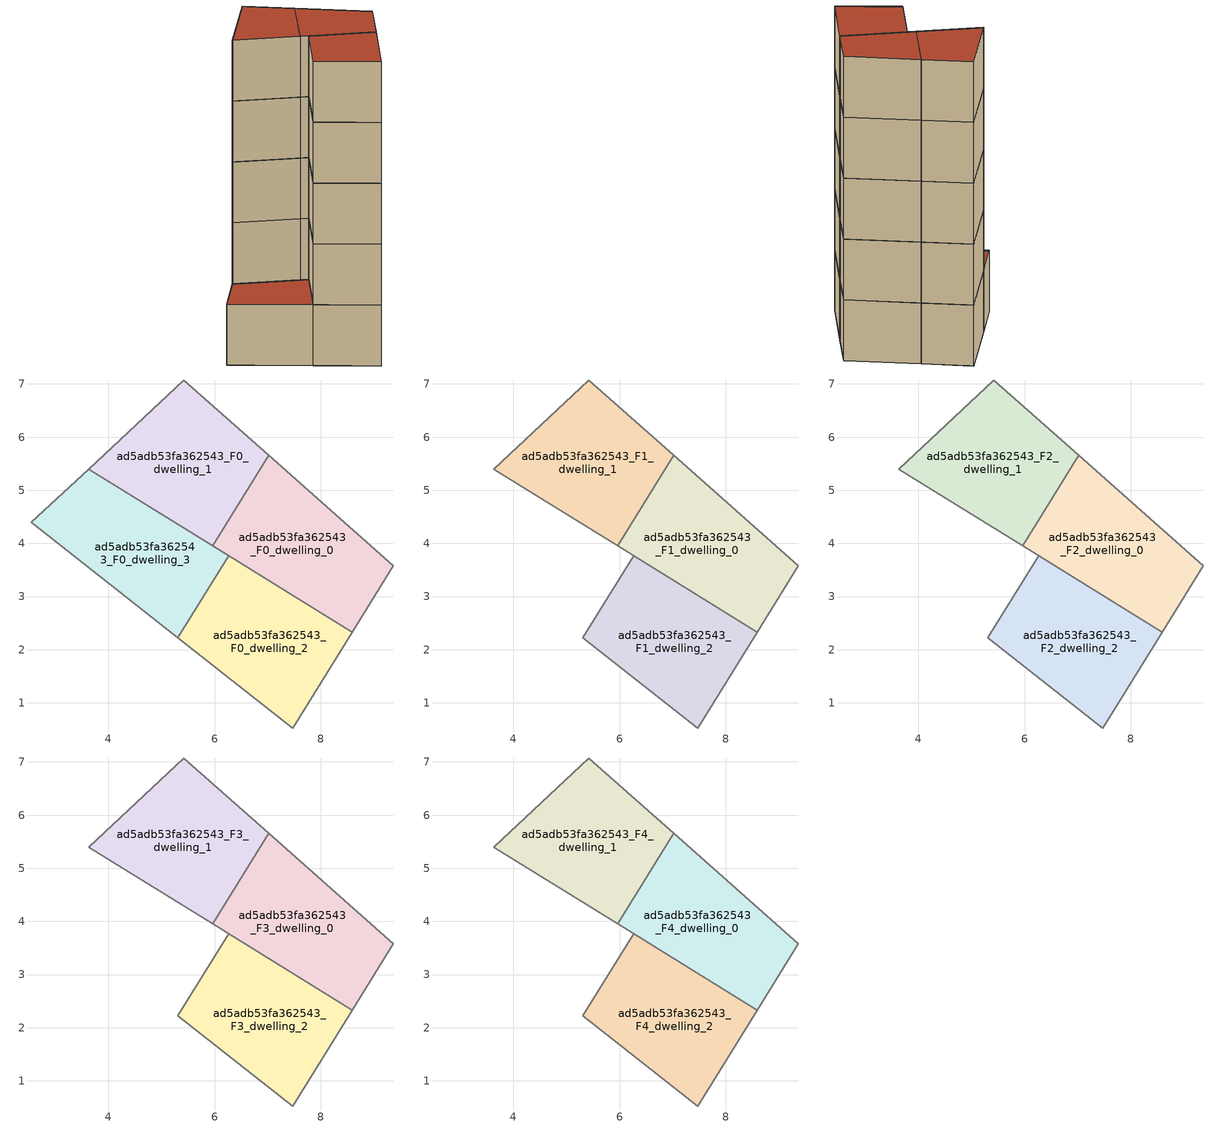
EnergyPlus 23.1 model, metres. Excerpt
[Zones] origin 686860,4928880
ad5adb53fa362543_F0_dwelling_0
 floor ground (EU_floor_Construction): 8.58,2.33 9.36,3.58 7.02,5.66 5.96,3.95 z0
 wall adiabatic (EU_wall_Construction): 7.02,5.66 9.36,3.58 8.58,2.33 5.96,3.95 z0:3
 wall to ad5adb53fa362543_F0_dwelling_1 (EU_wall_Construction): 5.96,3.95 7.02,5.66 z0:3
ad5adb53fa362543_F0_dwelling_1
 floor ground (EU_floor_Construction): 5.96,3.95 7.02,5.66 5.42,7.08 3.62,5.4 z0
 wall adiabatic (EU_wall_Construction): 5.96,3.95 3.62,5.4 5.42,7.08 7.02,5.66 z0:3
ad5adb53fa362543_F0_dwelling_2
 floor ground (EU_floor_Construction): 7.47,0.53 8.58,2.33 6.26,3.76 5.31,2.22 z0
 wall adiabatic (EU_wall_Construction): 8.58,2.33 7.47,0.53 5.31,2.22 6.26,3.76 8.58,2.33 z0:3
ad5adb53fa362543_F0_dwelling_3
 floor ground (EU_floor_Construction): 5.31,2.22 6.26,3.76 3.62,5.4 2.55,4.39 z0
 wall adiabatic (EU_wall_Construction): 5.31,2.22 2.55,4.39 3.62,5.4 6.26,3.76 5.31,2.22 z0:3
 roof outside (EU_roof_Construction): 6.26,3.76 5.31,2.22 2.55,4.39 3.62,5.4 z3
ad5adb53fa362543_F1_dwelling_0
 floor to ad5adb53fa362543_F0_dwelling_0 (EU_floor_Construction): 8.58,2.33 9.36,3.58 7.02,5.66 5.96,3.95 z3
 wall adiabatic (EU_wall_Construction): 7.02,5.66 9.36,3.58 8.58,2.33 5.96,3.95 z3:6
 wall to ad5adb53fa362543_F1_dwelling_1 (EU_wall_Construction): 5.96,3.95 7.02,5.66 z3:6
ad5adb53fa362543_F1_dwelling_1
 floor to ad5adb53fa362543_F0_dwelling_1 (EU_floor_Construction): 5.96,3.95 7.02,5.66 5.42,7.08 3.62,5.4 z3
 wall adiabatic (EU_wall_Construction): 5.96,3.95 3.62,5.4 5.42,7.08 7.02,5.66 z3:6
ad5adb53fa362543_F1_dwelling_2
 floor to ad5adb53fa362543_F0_dwelling_2 (EU_floor_Construction): 7.47,0.53 8.58,2.33 6.26,3.76 5.31,2.22 z3
 wall adiabatic (EU_wall_Construction): 8.58,2.33 7.47,0.53 5.31,2.22 6.26,3.76 8.58,2.33 z3:6
ad5adb53fa362543_F2_dwelling_0
 floor to ad5adb53fa362543_F1_dwelling_0 (EU_floor_Construction): 8.58,2.33 9.36,3.58 7.02,5.66 5.96,3.95 z6
 wall adiabatic (EU_wall_Construction): 7.02,5.66 9.36,3.58 8.58,2.33 5.96,3.95 z6:9
 wall to ad5adb53fa362543_F2_dwelling_1 (EU_wall_Construction): 5.96,3.95 7.02,5.66 z6:9
ad5adb53fa362543_F2_dwelling_1
 floor to ad5adb53fa362543_F1_dwelling_1 (EU_floor_Construction): 5.96,3.95 7.02,5.66 5.42,7.08 3.62,5.4 z6
 wall adiabatic (EU_wall_Construction): 5.96,3.95 3.62,5.4 5.42,7.08 7.02,5.66 z6:9
ad5adb53fa362543_F2_dwelling_2
 floor to ad5adb53fa362543_F1_dwelling_2 (EU_floor_Construction): 7.47,0.53 8.58,2.33 6.26,3.76 5.31,2.22 z6
 wall adiabatic (EU_wall_Construction): 8.58,2.33 7.47,0.53 5.31,2.22 6.26,3.76 8.58,2.33 z6:9
ad5adb53fa362543_F3_dwelling_0
 floor to ad5adb53fa362543_F2_dwelling_0 (EU_floor_Construction): 8.58,2.33 9.36,3.58 7.02,5.66 5.96,3.95 z9
 wall adiabatic (EU_wall_Construction): 7.02,5.66 9.36,3.58 8.58,2.33 5.96,3.95 z9:12
 wall to ad5adb53fa362543_F3_dwelling_1 (EU_wall_Construction): 5.96,3.95 7.02,5.66 z9:12
ad5adb53fa362543_F3_dwelling_1
 floor to ad5adb53fa362543_F2_dwelling_1 (EU_floor_Construction): 5.96,3.95 7.02,5.66 5.42,7.08 3.62,5.4 z9
 wall adiabatic (EU_wall_Construction): 5.96,3.95 3.62,5.4 5.42,7.08 7.02,5.66 z9:12
ad5adb53fa362543_F3_dwelling_2
 floor to ad5adb53fa362543_F2_dwelling_2 (EU_floor_Construction): 7.47,0.53 8.58,2.33 6.26,3.76 5.31,2.22 z9
 wall adiabatic (EU_wall_Construction): 8.58,2.33 7.47,0.53 5.31,2.22 6.26,3.76 8.58,2.33 z9:12
ad5adb53fa362543_F4_dwelling_0
 floor to ad5adb53fa362543_F3_dwelling_0 (EU_floor_Construction): 8.58,2.33 9.36,3.58 7.02,5.66 5.96,3.95 z12
 wall adiabatic (EU_wall_Construction): 7.02,5.66 9.36,3.58 8.58,2.33 5.96,3.95 z12:15
 wall to ad5adb53fa362543_F4_dwelling_1 (EU_wall_Construction): 5.96,3.95 7.02,5.66 z12:15
 roof outside (EU_roof_Construction): 9.36,3.58 8.58,2.33 5.96,3.95 7.02,5.66 z15
ad5adb53fa362543_F4_dwelling_1
 floor to ad5adb53fa362543_F3_dwelling_1 (EU_floor_Construction): 5.96,3.95 7.02,5.66 5.42,7.08 3.62,5.4 z12
 wall adiabatic (EU_wall_Construction): 5.96,3.95 3.62,5.4 5.42,7.08 7.02,5.66 z12:15
 roof outside (EU_roof_Construction): 7.02,5.66 5.96,3.95 3.62,5.4 5.42,7.08 z15
ad5adb53fa362543_F4_dwelling_2
 floor to ad5adb53fa362543_F3_dwelling_2 (EU_floor_Construction): 7.47,0.53 8.58,2.33 6.26,3.76 5.31,2.22 z12
 wall adiabatic (EU_wall_Construction): 8.58,2.33 7.47,0.53 5.31,2.22 6.26,3.76 8.58,2.33 z12:15
 roof outside (EU_roof_Construction): 8.58,2.33 7.47,0.53 5.31,2.22 6.26,3.76 z15
[Building]
EU S2 Campaign: North Axis=0; Terrain=City; Solar Distribution=FullExterior
[Site:Location]
Bologna: Latitude=44.5; Longitude=11.25; Time Zone=1; Elevation=37
[SizingPeriod:WeatherFileDays]
AnnualSizingPeriod: Begin Month=1; Begin Day of Month=1; End Month=12; End Day of Month=31; Day of Week for Start Day=Monday; Use Weather File Daylight Saving Period=No; Use Weather File Rain and Snow Indicators=No
[MATERIAL]
EU_InternalMass_Material: Roughness=MediumRough; Thickness=0.1; Conductivity=1; Density=1800; Specific Heat=900; Thermal Absorptance=0.9; Solar Absorptance=0.7; Visible Absorptance=0.7
[MATERIAL:NOMASS] Roughness=MediumRough; Thermal Absorptance=0.9; Solar Absorptance=0.7; Visible Absorptance=0.7
Name | Thermal Resistance
EU_wall_NoMass | 0.905828
EU_roof_NoMass | 0.37593
EU_floor_NoMass | 0.67114
[CONSTRUCTION]
EU_wall_Construction: EU_wall_NoMass
EU_roof_Construction: EU_roof_NoMass
EU_floor_Construction: EU_floor_NoMass
EU_InternalMass_Construction: EU_InternalMass_Material
[ZONE] Type=1; Multiplier=1; Ceiling Height=autocalculate; Floor Area=autocalculate; Part of Total Floor Area=Yes
Name | Volume
ad5adb53fa362543_F0_dwelling_0 | 16.0957
ad5adb53fa362543_F1_dwelling_0; ad5adb53fa362543_F2_dwelling_0; ad5adb53fa362543_F3_dwelling_0; ad5adb53fa362543_F4_dwelling_0 | 16.095
ad5adb53fa362543_F0_dwelling_1 | 16.0935
ad5adb53fa362543_F1_dwelling_1; ad5adb53fa362543_F2_dwelling_1; ad5adb53fa362543_F3_dwelling_1; ad5adb53fa362543_F4_dwelling_1; ad5adb53fa362543_F0_dwelling_3 | 16.0942
ad5adb53fa362543_F0_dwelling_2 | 16.0994
ad5adb53fa362543_F1_dwelling_2; ad5adb53fa362543_F2_dwelling_2; ad5adb53fa362543_F3_dwelling_2; ad5adb53fa362543_F4_dwelling_2 | 16.1001
[INTERNALMASS] Construction=EU_InternalMass_Construction
Name | Zone or ZoneList | Surface Area
ad5adb53fa362543_F0_dwelling_0_EU_InternalMass | ad5adb53fa362543_F0_dwelling_0 | 5.36528
ad5adb53fa362543_F0_dwelling_1_EU_InternalMass | ad5adb53fa362543_F0_dwelling_1 | 5.36457
ad5adb53fa362543_F0_dwelling_2_EU_InternalMass | ad5adb53fa362543_F0_dwelling_2 | 5.36639
ad5adb53fa362543_F0_dwelling_3_EU_InternalMass | ad5adb53fa362543_F0_dwelling_3 | 5.36467
ad5adb53fa362543_F1_dwelling_0_EU_InternalMass | ad5adb53fa362543_F1_dwelling_0 | 7.1542
ad5adb53fa362543_F1_dwelling_1_EU_InternalMass | ad5adb53fa362543_F1_dwelling_1 | 7.15418
ad5adb53fa362543_F1_dwelling_2_EU_InternalMass | ad5adb53fa362543_F1_dwelling_2 | 7.15463
ad5adb53fa362543_F2_dwelling_0_EU_InternalMass | ad5adb53fa362543_F2_dwelling_0 | 7.1542
ad5adb53fa362543_F2_dwelling_1_EU_InternalMass | ad5adb53fa362543_F2_dwelling_1 | 7.15418
ad5adb53fa362543_F2_dwelling_2_EU_InternalMass | ad5adb53fa362543_F2_dwelling_2 | 7.15463
ad5adb53fa362543_F3_dwelling_0_EU_InternalMass | ad5adb53fa362543_F3_dwelling_0 | 7.1542
ad5adb53fa362543_F3_dwelling_1_EU_InternalMass | ad5adb53fa362543_F3_dwelling_1 | 7.15418
ad5adb53fa362543_F3_dwelling_2_EU_InternalMass | ad5adb53fa362543_F3_dwelling_2 | 7.15463
ad5adb53fa362543_F4_dwelling_0_EU_InternalMass | ad5adb53fa362543_F4_dwelling_0 | 7.1542
ad5adb53fa362543_F4_dwelling_1_EU_InternalMass | ad5adb53fa362543_F4_dwelling_1 | 7.15418
ad5adb53fa362543_F4_dwelling_2_EU_InternalMass | ad5adb53fa362543_F4_dwelling_2 | 7.15463
[OTHEREQUIPMENT] Fuel Type=Electricity; Design Level Calculation Method=Watts/Area; Power per Zone Floor Area=1; Fraction Latent=0; Fraction Radiant=0; Fraction Lost=0; Carbon Dioxide Generation Rate=0; EndUse Subcategory=EU_Step8_InternalGains
Name | Zone or ZoneList or Space or SpaceList | Schedule
EU_Step8_InternalGain_ad5adb53fa362543_F0_dwelling_0_f000 | ad5adb53fa362543_F0_dwelling_0 | EU_Step8_GainSchedule_ad5adb53fa362543_F0_dwelling_0_f000
EU_Step8_InternalGain_ad5adb53fa362543_F0_dwelling_1_f000 | ad5adb53fa362543_F0_dwelling_1 | EU_Step8_GainSchedule_ad5adb53fa362543_F0_dwelling_1_f000
EU_Step8_InternalGain_ad5adb53fa362543_F0_dwelling_2_f000 | ad5adb53fa362543_F0_dwelling_2 | EU_Step8_GainSchedule_ad5adb53fa362543_F0_dwelling_2_f000
EU_Step8_InternalGain_ad5adb53fa362543_F0_dwelling_3_f000 | ad5adb53fa362543_F0_dwelling_3 | EU_Step8_GainSchedule_ad5adb53fa362543_F0_dwelling_3_f000
EU_Step8_InternalGain_ad5adb53fa362543_F1_dwelling_0_f000 | ad5adb53fa362543_F1_dwelling_0 | EU_Step8_GainSchedule_ad5adb53fa362543_F1_dwelling_0_f000
EU_Step8_InternalGain_ad5adb53fa362543_F1_dwelling_1_f000 | ad5adb53fa362543_F1_dwelling_1 | EU_Step8_GainSchedule_ad5adb53fa362543_F1_dwelling_1_f000
EU_Step8_InternalGain_ad5adb53fa362543_F1_dwelling_2_f000 | ad5adb53fa362543_F1_dwelling_2 | EU_Step8_GainSchedule_ad5adb53fa362543_F1_dwelling_2_f000
EU_Step8_InternalGain_ad5adb53fa362543_F2_dwelling_0_f000 | ad5adb53fa362543_F2_dwelling_0 | EU_Step8_GainSchedule_ad5adb53fa362543_F2_dwelling_0_f000
EU_Step8_InternalGain_ad5adb53fa362543_F2_dwelling_1_f000 | ad5adb53fa362543_F2_dwelling_1 | EU_Step8_GainSchedule_ad5adb53fa362543_F2_dwelling_1_f000
EU_Step8_InternalGain_ad5adb53fa362543_F2_dwelling_2_f000 | ad5adb53fa362543_F2_dwelling_2 | EU_Step8_GainSchedule_ad5adb53fa362543_F2_dwelling_2_f000
EU_Step8_InternalGain_ad5adb53fa362543_F3_dwelling_0_f000 | ad5adb53fa362543_F3_dwelling_0 | EU_Step8_GainSchedule_ad5adb53fa362543_F3_dwelling_0_f000
EU_Step8_InternalGain_ad5adb53fa362543_F3_dwelling_1_f000 | ad5adb53fa362543_F3_dwelling_1 | EU_Step8_GainSchedule_ad5adb53fa362543_F3_dwelling_1_f000
EU_Step8_InternalGain_ad5adb53fa362543_F3_dwelling_2_f000 | ad5adb53fa362543_F3_dwelling_2 | EU_Step8_GainSchedule_ad5adb53fa362543_F3_dwelling_2_f000
EU_Step8_InternalGain_ad5adb53fa362543_F4_dwelling_0_f000 | ad5adb53fa362543_F4_dwelling_0 | EU_Step8_GainSchedule_ad5adb53fa362543_F4_dwelling_0_f000
EU_Step8_InternalGain_ad5adb53fa362543_F4_dwelling_1_f000 | ad5adb53fa362543_F4_dwelling_1 | EU_Step8_GainSchedule_ad5adb53fa362543_F4_dwelling_1_f000
EU_Step8_InternalGain_ad5adb53fa362543_F4_dwelling_2_f000 | ad5adb53fa362543_F4_dwelling_2 | EU_Step8_GainSchedule_ad5adb53fa362543_F4_dwelling_2_f000
[ZONEVENTILATION:DESIGNFLOWRATE] Schedule=EU_AlwaysOn; Design Flow Rate Calculation Method=AirChanges/Hour; Air Changes per Hour=0.73129; Ventilation Type=Natural; Fan Pressure Rise=0; Fan Total Efficiency=1; Constant Term Coefficient=1; Temperature Term Coefficient=0; Velocity Term Coefficient=0; Velocity Squared Term Coefficient=0; Minimum Indoor Temperature=-100; Maximum Indoor Temperature=100; Delta Temperature=-100; Minimum Outdoor Temperature=-100; Maximum Outdoor Temperature=100; Maximum Wind Speed=40
Name | Zone or ZoneList or Space or SpaceList
EU_ConstantAir_ad5adb53fa362543_F0_dwelling_0 | ad5adb53fa362543_F0_dwelling_0
EU_ConstantAir_ad5adb53fa362543_F0_dwelling_1 | ad5adb53fa362543_F0_dwelling_1
EU_ConstantAir_ad5adb53fa362543_F0_dwelling_2 | ad5adb53fa362543_F0_dwelling_2
EU_ConstantAir_ad5adb53fa362543_F0_dwelling_3 | ad5adb53fa362543_F0_dwelling_3
EU_ConstantAir_ad5adb53fa362543_F1_dwelling_0 | ad5adb53fa362543_F1_dwelling_0
EU_ConstantAir_ad5adb53fa362543_F1_dwelling_1 | ad5adb53fa362543_F1_dwelling_1
EU_ConstantAir_ad5adb53fa362543_F1_dwelling_2 | ad5adb53fa362543_F1_dwelling_2
EU_ConstantAir_ad5adb53fa362543_F2_dwelling_0 | ad5adb53fa362543_F2_dwelling_0
EU_ConstantAir_ad5adb53fa362543_F2_dwelling_1 | ad5adb53fa362543_F2_dwelling_1
EU_ConstantAir_ad5adb53fa362543_F2_dwelling_2 | ad5adb53fa362543_F2_dwelling_2
EU_ConstantAir_ad5adb53fa362543_F3_dwelling_0 | ad5adb53fa362543_F3_dwelling_0
EU_ConstantAir_ad5adb53fa362543_F3_dwelling_1 | ad5adb53fa362543_F3_dwelling_1
EU_ConstantAir_ad5adb53fa362543_F3_dwelling_2 | ad5adb53fa362543_F3_dwelling_2
EU_ConstantAir_ad5adb53fa362543_F4_dwelling_0 | ad5adb53fa362543_F4_dwelling_0
EU_ConstantAir_ad5adb53fa362543_F4_dwelling_1 | ad5adb53fa362543_F4_dwelling_1
EU_ConstantAir_ad5adb53fa362543_F4_dwelling_2 | ad5adb53fa362543_F4_dwelling_2
[SIZING:ZONE] Zone Cooling Design Supply Air Temperature Input Method=SupplyAirTemperature; Zone Cooling Design Supply Air Temperature=13; Zone Heating Design Supply Air Temperature Input Method=SupplyAirTemperature; Zone Heating Design Supply Air Temperature=50; Zone Cooling Design Supply Air Humidity Ratio=0.008; Zone Heating Design Supply Air Humidity Ratio=0.008; Cooling Design Air Flow Method=DesignDay; Cooling Design Air Flow Rate=0; Cooling Minimum Air Flow per Zone Floor Area=0.000762; Cooling Minimum Air Flow=0; Cooling Minimum Air Flow Fraction=0.2; Heating Design Air Flow Method=DesignDay; Heating Design Air Flow Rate=0; Heating Maximum Air Flow per Zone Floor Area=0.002032; Heating Maximum Air Flow=0.141576; Heating Maximum Air Flow Fraction=0.3; Account for Dedicated Outdoor Air System=No; Dedicated Outdoor Air System Control Strategy=NeutralSupplyAir; Dedicated Outdoor Air Low Setpoint Temperature for Design=autosize; Dedicated Outdoor Air High Setpoint Temperature for Design=autosize; Zone Load Sizing Method=Sensible Load Only No Latent Load; Zone Latent Cooling Design Supply Air Humidity Ratio Input Method=HumidityRatioDifference; Zone Cooling Design Supply Air Humidity Ratio Difference=0.005; Zone Latent Heating Design Supply Air Humidity Ratio Input Method=HumidityRatioDifference; Zone Humidification Design Supply Air Humidity Ratio Difference=0.005
ad5adb53fa362543_F0_dwelling_0; ad5adb53fa362543_F0_dwelling_1; ad5adb53fa362543_F0_dwelling_2; ad5adb53fa362543_F0_dwelling_3; ad5adb53fa362543_F1_dwelling_0; ad5adb53fa362543_F1_dwelling_1; ad5adb53fa362543_F1_dwelling_2; ad5adb53fa362543_F2_dwelling_0; ad5adb53fa362543_F2_dwelling_1; ad5adb53fa362543_F2_dwelling_2; ad5adb53fa362543_F3_dwelling_0; ad5adb53fa362543_F3_dwelling_1; ad5adb53fa362543_F3_dwelling_2; ad5adb53fa362543_F4_dwelling_0; ad5adb53fa362543_F4_dwelling_1; ad5adb53fa362543_F4_dwelling_2
[ThermostatSetpoint:DualSetpoint] Heating Setpoint Temperature Schedule=HVACTemplate-Always 20; Cooling Setpoint Temperature Schedule=HVACTemplate-Always 50
EU_HeatOnly_ad5adb53fa362543_F0_dwelling_0 Dual SP Control; EU_HeatOnly_ad5adb53fa362543_F0_dwelling_1 Dual SP Control; EU_HeatOnly_ad5adb53fa362543_F0_dwelling_2 Dual SP Control; EU_HeatOnly_ad5adb53fa362543_F0_dwelling_3 Dual SP Control; EU_HeatOnly_ad5adb53fa362543_F1_dwelling_0 Dual SP Control; EU_HeatOnly_ad5adb53fa362543_F1_dwelling_1 Dual SP Control; EU_HeatOnly_ad5adb53fa362543_F1_dwelling_2 Dual SP Control; EU_HeatOnly_ad5adb53fa362543_F2_dwelling_0 Dual SP Control; EU_HeatOnly_ad5adb53fa362543_F2_dwelling_1 Dual SP Control; EU_HeatOnly_ad5adb53fa362543_F2_dwelling_2 Dual SP Control; EU_HeatOnly_ad5adb53fa362543_F3_dwelling_0 Dual SP Control; EU_HeatOnly_ad5adb53fa362543_F3_dwelling_1 Dual SP Control; EU_HeatOnly_ad5adb53fa362543_F3_dwelling_2 Dual SP Control; EU_HeatOnly_ad5adb53fa362543_F4_dwelling_0 Dual SP Control; EU_HeatOnly_ad5adb53fa362543_F4_dwelling_1 Dual SP Control; EU_HeatOnly_ad5adb53fa362543_F4_dwelling_2 Dual SP Control
[ZoneControl:Thermostat] Control Type Schedule=HVACTemplate-Always 4
Name | Zone or ZoneList | Control
ad5adb53fa362543_F0_dwelling_0 Thermostat | ad5adb53fa362543_F0_dwelling_0 | EU_HeatOnly_ad5adb53fa362543_F0_dwelling_0 Dual SP Control
ad5adb53fa362543_F0_dwelling_1 Thermostat | ad5adb53fa362543_F0_dwelling_1 | EU_HeatOnly_ad5adb53fa362543_F0_dwelling_1 Dual SP Control
ad5adb53fa362543_F0_dwelling_2 Thermostat | ad5adb53fa362543_F0_dwelling_2 | EU_HeatOnly_ad5adb53fa362543_F0_dwelling_2 Dual SP Control
ad5adb53fa362543_F0_dwelling_3 Thermostat | ad5adb53fa362543_F0_dwelling_3 | EU_HeatOnly_ad5adb53fa362543_F0_dwelling_3 Dual SP Control
ad5adb53fa362543_F1_dwelling_0 Thermostat | ad5adb53fa362543_F1_dwelling_0 | EU_HeatOnly_ad5adb53fa362543_F1_dwelling_0 Dual SP Control
ad5adb53fa362543_F1_dwelling_1 Thermostat | ad5adb53fa362543_F1_dwelling_1 | EU_HeatOnly_ad5adb53fa362543_F1_dwelling_1 Dual SP Control
ad5adb53fa362543_F1_dwelling_2 Thermostat | ad5adb53fa362543_F1_dwelling_2 | EU_HeatOnly_ad5adb53fa362543_F1_dwelling_2 Dual SP Control
ad5adb53fa362543_F2_dwelling_0 Thermostat | ad5adb53fa362543_F2_dwelling_0 | EU_HeatOnly_ad5adb53fa362543_F2_dwelling_0 Dual SP Control
ad5adb53fa362543_F2_dwelling_1 Thermostat | ad5adb53fa362543_F2_dwelling_1 | EU_HeatOnly_ad5adb53fa362543_F2_dwelling_1 Dual SP Control
ad5adb53fa362543_F2_dwelling_2 Thermostat | ad5adb53fa362543_F2_dwelling_2 | EU_HeatOnly_ad5adb53fa362543_F2_dwelling_2 Dual SP Control
ad5adb53fa362543_F3_dwelling_0 Thermostat | ad5adb53fa362543_F3_dwelling_0 | EU_HeatOnly_ad5adb53fa362543_F3_dwelling_0 Dual SP Control
ad5adb53fa362543_F3_dwelling_1 Thermostat | ad5adb53fa362543_F3_dwelling_1 | EU_HeatOnly_ad5adb53fa362543_F3_dwelling_1 Dual SP Control
ad5adb53fa362543_F3_dwelling_2 Thermostat | ad5adb53fa362543_F3_dwelling_2 | EU_HeatOnly_ad5adb53fa362543_F3_dwelling_2 Dual SP Control
ad5adb53fa362543_F4_dwelling_0 Thermostat | ad5adb53fa362543_F4_dwelling_0 | EU_HeatOnly_ad5adb53fa362543_F4_dwelling_0 Dual SP Control
ad5adb53fa362543_F4_dwelling_1 Thermostat | ad5adb53fa362543_F4_dwelling_1 | EU_HeatOnly_ad5adb53fa362543_F4_dwelling_1 Dual SP Control
ad5adb53fa362543_F4_dwelling_2 Thermostat | ad5adb53fa362543_F4_dwelling_2 | EU_HeatOnly_ad5adb53fa362543_F4_dwelling_2 Dual SP Control
[Zone equipment]
ad5adb53fa362543_F0_dwelling_0: ad5adb53fa362543_F0_dwelling_0 Ideal Loads Air System
ad5adb53fa362543_F0_dwelling_1: ad5adb53fa362543_F0_dwelling_1 Ideal Loads Air System
ad5adb53fa362543_F0_dwelling_2: ad5adb53fa362543_F0_dwelling_2 Ideal Loads Air System
ad5adb53fa362543_F0_dwelling_3: ad5adb53fa362543_F0_dwelling_3 Ideal Loads Air System
ad5adb53fa362543_F1_dwelling_0: ad5adb53fa362543_F1_dwelling_0 Ideal Loads Air System
ad5adb53fa362543_F1_dwelling_1: ad5adb53fa362543_F1_dwelling_1 Ideal Loads Air System
ad5adb53fa362543_F1_dwelling_2: ad5adb53fa362543_F1_dwelling_2 Ideal Loads Air System
ad5adb53fa362543_F2_dwelling_0: ad5adb53fa362543_F2_dwelling_0 Ideal Loads Air System
ad5adb53fa362543_F2_dwelling_1: ad5adb53fa362543_F2_dwelling_1 Ideal Loads Air System
ad5adb53fa362543_F2_dwelling_2: ad5adb53fa362543_F2_dwelling_2 Ideal Loads Air System
ad5adb53fa362543_F3_dwelling_0: ad5adb53fa362543_F3_dwelling_0 Ideal Loads Air System
ad5adb53fa362543_F3_dwelling_1: ad5adb53fa362543_F3_dwelling_1 Ideal Loads Air System
ad5adb53fa362543_F3_dwelling_2: ad5adb53fa362543_F3_dwelling_2 Ideal Loads Air System
ad5adb53fa362543_F4_dwelling_0: ad5adb53fa362543_F4_dwelling_0 Ideal Loads Air System
ad5adb53fa362543_F4_dwelling_1: ad5adb53fa362543_F4_dwelling_1 Ideal Loads Air System
ad5adb53fa362543_F4_dwelling_2: ad5adb53fa362543_F4_dwelling_2 Ideal Loads Air System
[ZoneHVAC:IdealLoadsAirSystem] Availability Schedule=EU_AlwaysOn; Maximum Heating Supply Air Temperature [C]=50; Minimum Cooling Supply Air Temperature [C]=13; Maximum Heating Supply Air Humidity Ratio [kg-H20/kg-air]=0.0156; Minimum Cooling Supply Air Humidity Ratio [kg-H20/kg-air]=0.0077; Heating Limit=NoLimit; Cooling Limit=NoLimit; Heating Availability Schedule=EU_AlwaysOn; Cooling Availability Schedule=EU_CoolingOff; Dehumidification Control Type=ConstantSensibleHeatRatio; Cooling Sensible Heat Ratio=0.7; Humidification Control Type=None; Demand Controlled Ventilation Type=None; Outdoor Air Economizer Type=NoEconomizer; Heat Recovery Type=None; Sensible Heat Recovery Effectiveness=0.7; Latent Heat Recovery Effectiveness=0.65
ad5adb53fa362543_F0_dwelling_0 Ideal Loads Air System; ad5adb53fa362543_F0_dwelling_1 Ideal Loads Air System; ad5adb53fa362543_F0_dwelling_2 Ideal Loads Air System; ad5adb53fa362543_F0_dwelling_3 Ideal Loads Air System; ad5adb53fa362543_F1_dwelling_0 Ideal Loads Air System; ad5adb53fa362543_F1_dwelling_1 Ideal Loads Air System; ad5adb53fa362543_F1_dwelling_2 Ideal Loads Air System; ad5adb53fa362543_F2_dwelling_0 Ideal Loads Air System; ad5adb53fa362543_F2_dwelling_1 Ideal Loads Air System; ad5adb53fa362543_F2_dwelling_2 Ideal Loads Air System; ad5adb53fa362543_F3_dwelling_0 Ideal Loads Air System; ad5adb53fa362543_F3_dwelling_1 Ideal Loads Air System; ad5adb53fa362543_F3_dwelling_2 Ideal Loads Air System; ad5adb53fa362543_F4_dwelling_0 Ideal Loads Air System; ad5adb53fa362543_F4_dwelling_1 Ideal Loads Air System; ad5adb53fa362543_F4_dwelling_2 Ideal Loads Air System
[SCHEDULE:CONSTANT]
Name | Hourly Value
EU_AlwaysOn | 1
EU_CoolingOff | 0
[SCHEDULE:FILE] Column Number=1; Rows to Skip at Top=0; Number of Hours of Data=8760; Column Separator=Comma; Interpolate to Timestep=No; Minutes per Item=60; Adjust Schedule for Daylight Savings=Yes
Name | File
EU_Step8_GainSchedule_ad5adb53fa362543_F0_dwelling_0_f000 | ../../schedules/ad5adb53fa362543/ad5adb53fa362543_F0_dwelling_0_f000_gain.csv
EU_Step8_GainSchedule_ad5adb53fa362543_F0_dwelling_1_f000 | ../../schedules/ad5adb53fa362543/ad5adb53fa362543_F0_dwelling_1_f000_gain.csv
EU_Step8_GainSchedule_ad5adb53fa362543_F0_dwelling_2_f000 | ../../schedules/ad5adb53fa362543/ad5adb53fa362543_F0_dwelling_2_f000_gain.csv
EU_Step8_GainSchedule_ad5adb53fa362543_F0_dwelling_3_f000 | ../../schedules/ad5adb53fa362543/ad5adb53fa362543_F0_dwelling_3_f000_gain.csv
EU_Step8_GainSchedule_ad5adb53fa362543_F1_dwelling_0_f000 | ../../schedules/ad5adb53fa362543/ad5adb53fa362543_F1_dwelling_0_f000_gain.csv
EU_Step8_GainSchedule_ad5adb53fa362543_F1_dwelling_1_f000 | ../../schedules/ad5adb53fa362543/ad5adb53fa362543_F1_dwelling_1_f000_gain.csv
EU_Step8_GainSchedule_ad5adb53fa362543_F1_dwelling_2_f000 | ../../schedules/ad5adb53fa362543/ad5adb53fa362543_F1_dwelling_2_f000_gain.csv
EU_Step8_GainSchedule_ad5adb53fa362543_F2_dwelling_0_f000 | ../../schedules/ad5adb53fa362543/ad5adb53fa362543_F2_dwelling_0_f000_gain.csv
EU_Step8_GainSchedule_ad5adb53fa362543_F2_dwelling_1_f000 | ../../schedules/ad5adb53fa362543/ad5adb53fa362543_F2_dwelling_1_f000_gain.csv
EU_Step8_GainSchedule_ad5adb53fa362543_F2_dwelling_2_f000 | ../../schedules/ad5adb53fa362543/ad5adb53fa362543_F2_dwelling_2_f000_gain.csv
EU_Step8_GainSchedule_ad5adb53fa362543_F3_dwelling_0_f000 | ../../schedules/ad5adb53fa362543/ad5adb53fa362543_F3_dwelling_0_f000_gain.csv
EU_Step8_GainSchedule_ad5adb53fa362543_F3_dwelling_1_f000 | ../../schedules/ad5adb53fa362543/ad5adb53fa362543_F3_dwelling_1_f000_gain.csv
EU_Step8_GainSchedule_ad5adb53fa362543_F3_dwelling_2_f000 | ../../schedules/ad5adb53fa362543/ad5adb53fa362543_F3_dwelling_2_f000_gain.csv
EU_Step8_GainSchedule_ad5adb53fa362543_F4_dwelling_0_f000 | ../../schedules/ad5adb53fa362543/ad5adb53fa362543_F4_dwelling_0_f000_gain.csv
EU_Step8_GainSchedule_ad5adb53fa362543_F4_dwelling_1_f000 | ../../schedules/ad5adb53fa362543/ad5adb53fa362543_F4_dwelling_1_f000_gain.csv
EU_Step8_GainSchedule_ad5adb53fa362543_F4_dwelling_2_f000 | ../../schedules/ad5adb53fa362543/ad5adb53fa362543_F4_dwelling_2_f000_gain.csv
[Schedule:Compact]
HVACTemplate-Always 20: Through: 12/31, For: AllDays, Until: 24:00, 20
HVACTemplate-Always 50: Through: 12/31, For: AllDays, Until: 24:00, 50
HVACTemplate-Always 4: Through: 12/31, For: AllDays, Until: 24:00, 4
